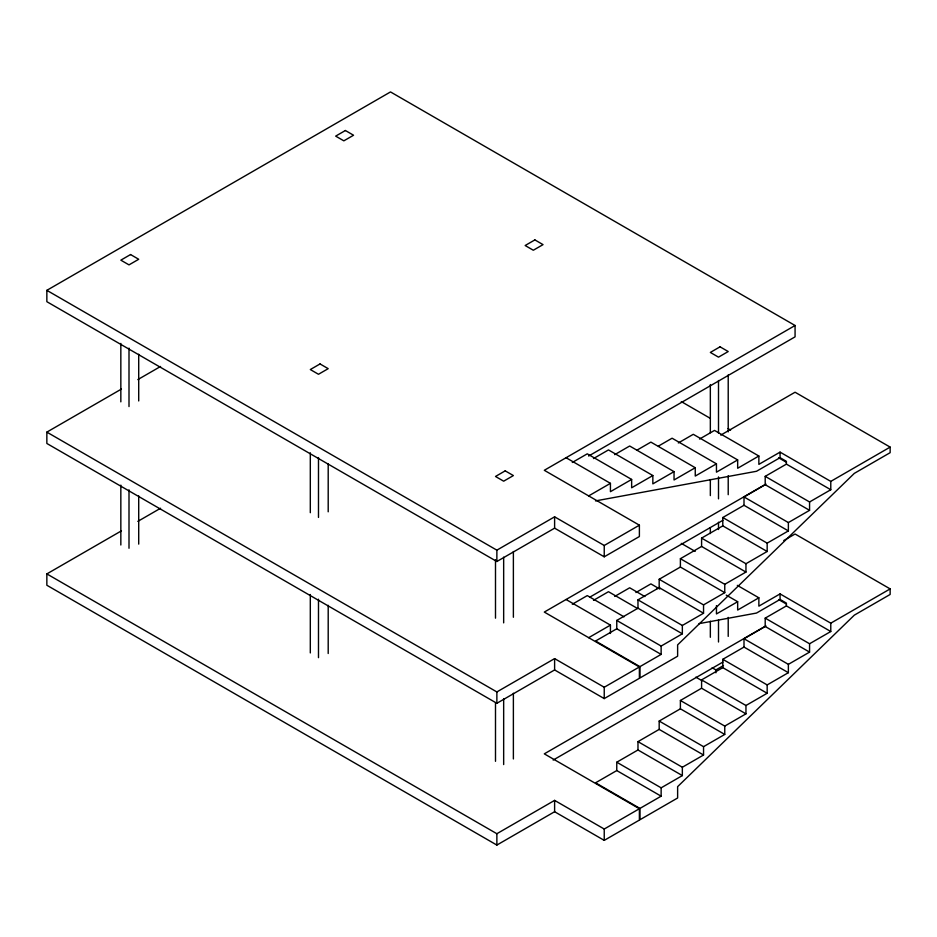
<?xml version="1.0" encoding="UTF-8"?>
<svg xmlns="http://www.w3.org/2000/svg" width="937" height="937" viewBox="0 0 937 937"><rect width="100%" height="100%" fill="white"/><g stroke="black" fill="none" stroke-linecap="round" stroke-linejoin="round"><path stroke-width="1.41" d="M795.068 325.502L544.303 470.292L639.385 525.177L639.385 536.526L604.236 556.812L554.61 528.163L496.868 561.509L46.85 301.691L46.85 290.341L390.506 91.931L795.068 325.502L795.068 336.851L588.635 456.038M765.939 484.101L544.303 612.072L639.385 666.957L639.385 678.306L604.236 698.592L554.61 669.943L496.868 703.289L46.85 443.47L46.85 432.121L121.4 389.089M137.821 379.602L160.567 366.472M765.939 625.881L544.303 753.852L639.385 808.736L639.385 820.086L604.236 840.372L554.61 811.723L496.868 845.069L46.85 585.25L46.85 573.912L121.4 530.869M137.821 521.382L160.567 508.252M572.296 462.468L587.265 453.824L631.643 479.439L631.643 487.779L652.843 475.539L652.843 483.879L674.043 471.639L674.043 479.978L695.254 467.727L695.254 476.066L716.454 463.827L716.454 472.166L737.665 459.926L737.665 468.266L758.865 456.026L758.865 464.365L780.064 452.126L830.779 481.395L890.15 447.113L890.15 452.676L854.333 473.361L677.627 644.879L677.627 656.216L639.936 677.978L639.936 666.64L595.569 641.025L616.769 628.786L661.135 654.401L661.135 646.062L616.769 620.435L616.769 628.786M593.508 458.556L608.476 449.924L652.843 475.539M614.707 454.656L629.676 446.012L674.043 471.639M637.16 450.041L650.887 442.112L695.254 467.727M658.371 446.129L672.087 438.211L716.454 463.827M678.329 442.955L693.286 434.311L737.665 459.926M588.67 495.907L610.432 483.34L610.432 491.679L631.643 479.439M46.85 290.341L496.868 550.16L554.61 516.826L604.236 545.475L639.385 525.177M699.529 439.055L714.498 430.411L758.865 456.026M720.787 435.108L795.068 392.228L890.15 447.113M830.779 481.395L830.779 489.735L786.412 464.12L786.412 461.344L780.064 457.678L756.51 471.276L595.51 500.908M765.201 476.359L809.568 501.974L809.568 510.325L765.201 484.698L765.201 476.359L786.412 464.12M744.001 496.95L788.368 522.565L788.368 530.904L744.001 505.289L744.001 496.95L765.201 484.698M572.296 604.248L587.265 595.604L624.03 616.827M722.79 517.529L767.169 543.144L767.169 551.483L722.79 525.868L722.79 517.529L744.001 505.289M589.9 597.092L722.884 520.304M593.508 600.336L608.476 591.704L637.628 608.535M701.59 538.107L745.957 563.723L745.957 572.062L701.59 546.447L701.59 538.107L722.79 525.868M614.707 596.436L629.676 587.792L644.89 596.576M680.391 558.698L724.758 584.313L724.758 592.652L680.391 567.037L680.391 558.698L701.59 546.447M635.918 592.535L650.887 583.892L659.753 589.022M659.179 579.277L703.546 604.892L703.546 613.231L659.179 587.616L659.179 579.277L680.391 567.037M657.118 588.635L659.613 587.194M637.98 599.856L682.347 625.471L682.347 633.81L637.98 608.195L637.98 599.856L659.179 587.616M809.568 501.974L830.779 489.735M616.769 620.435L637.98 608.195M588.67 637.687L610.432 625.12L610.432 633.459M788.368 522.565L809.568 510.325M46.85 432.121L496.868 691.939L554.61 658.606L604.236 687.254L639.385 666.957M767.169 543.144L788.368 530.904M783.742 540.544L795.068 534.008L890.15 588.904L890.15 594.456L854.333 615.14L677.627 786.658L677.627 797.996L639.936 819.758L639.936 808.42L595.569 782.805L616.769 770.565L661.135 796.181L661.135 787.841L616.769 762.214L616.769 770.565M745.957 563.723L767.169 551.483M724.758 584.313L745.957 572.062M703.546 604.892L724.758 592.652M682.347 625.471L703.546 613.231M661.135 646.062L682.347 633.81M890.15 588.904L830.779 623.175L780.064 593.906L758.865 606.145L758.865 597.806L737.665 610.046L737.665 601.706L716.454 613.946L716.454 605.607M639.936 666.64L661.135 654.401M830.779 623.175L830.779 631.515L786.412 605.899L786.412 603.123L780.064 599.457L756.51 613.056L699.014 623.644M765.201 618.139L809.568 643.754L809.568 652.105L765.201 626.478L765.201 618.139L786.412 605.899M744.001 638.729L788.368 664.345L788.368 672.684L744.001 647.069L744.001 638.729L765.201 626.478M722.79 659.308L767.169 684.924L767.169 693.263L722.79 667.648L722.79 659.308L744.001 647.069M553.17 760.071L722.884 662.084M712.155 667.741L715.915 669.92L723.469 665.551M701.59 679.887L745.957 705.502L745.957 713.842L701.59 688.226L701.59 679.887L722.79 667.648M680.391 700.478L724.758 726.093L724.758 734.432L680.391 708.817L680.391 700.478L701.59 688.226M659.179 721.057L703.546 746.672L703.546 755.011L659.179 729.396L659.179 721.057L680.391 708.817M637.98 741.635L682.347 767.251L682.347 775.59L637.98 749.975L637.98 741.635L659.179 729.396M809.568 643.754L830.779 631.515M616.769 762.214L637.98 749.975M788.368 664.345L809.568 652.105M46.85 573.912L496.868 833.719L554.61 800.385L604.236 829.034L639.385 808.736M767.169 684.924L788.368 672.684M745.957 705.502L767.169 693.263M724.758 726.093L745.957 713.842M703.546 746.672L724.758 734.432M682.347 767.251L703.546 755.011M661.135 787.841L682.347 775.59M639.936 808.42L661.135 796.181M681.293 401.598L710.363 418.382M728.072 428.607L730.602 430.06M778.635 457.795L786.225 462.175M566.065 457.724L610.432 483.34M681.293 543.378L695.195 551.401M778.635 599.575L786.225 603.955M737.314 585.367L758.865 597.806M726.257 595.124L737.665 601.706M566.065 599.504L610.432 625.12M695.84 677.146L702.118 680.777M780.064 452.126L780.064 457.678M780.064 593.906L780.064 599.457M728.213 374.905L728.213 431.875M728.213 475.703L728.213 494.689M728.213 617.389L728.213 636.387M718.503 380.516L718.503 433.105M718.503 476.933L718.503 498.835M718.503 522.214L718.503 529.51M718.503 620.083L718.503 641.997M715.915 669.92L715.915 672.813M710.34 384.568L710.34 432.777M710.34 479.521L710.34 495.591M710.34 527.718L710.34 533.563M710.34 621.208L710.34 637.277M604.236 545.475L604.236 556.812M604.236 687.254L604.236 698.592M604.236 829.034L604.236 840.372M554.61 516.826L554.61 528.163M554.61 658.606L554.61 669.943M554.61 800.385L554.61 811.723M513.382 551.53L513.382 617.26M513.382 693.228L513.382 758.958M503.661 557.14L503.661 622.871M503.661 698.838L503.661 764.569M496.868 550.16L496.868 561.509M496.868 691.939L496.868 703.289M496.868 833.719L496.868 845.069M495.497 559.729L495.497 618.162M495.497 702.879L495.497 761.312M328.196 463.604L328.196 511.813M328.196 605.302L328.196 653.511M318.486 457.537L318.486 517.423M318.486 599.223L318.486 657.657M310.311 452.817L310.311 512.703M310.311 594.515L310.311 652.937M138.711 354.209L138.711 400.954M138.711 495.907L138.711 544.116M129.001 348.131L129.001 406.564M129.001 489.828L129.001 548.262M120.838 343.422L120.838 401.856M120.838 485.12L120.838 545.006M130.548 254.548L120.838 260.158L129.001 264.878L138.711 259.268L130.548 254.548M345.39 130.512L335.669 136.123L343.844 140.843L353.554 135.233L345.39 130.512M320.032 363.943L310.311 369.553L318.486 374.273L328.196 368.663L320.032 363.943M534.875 239.907L525.153 245.517L533.317 250.238L543.038 244.627L534.875 239.907M505.207 470.854L495.497 476.464L503.661 481.185L513.382 475.574L505.207 470.854M720.049 346.819L710.34 352.429L718.503 357.149L728.213 351.539L720.049 346.819"/></g></svg>
